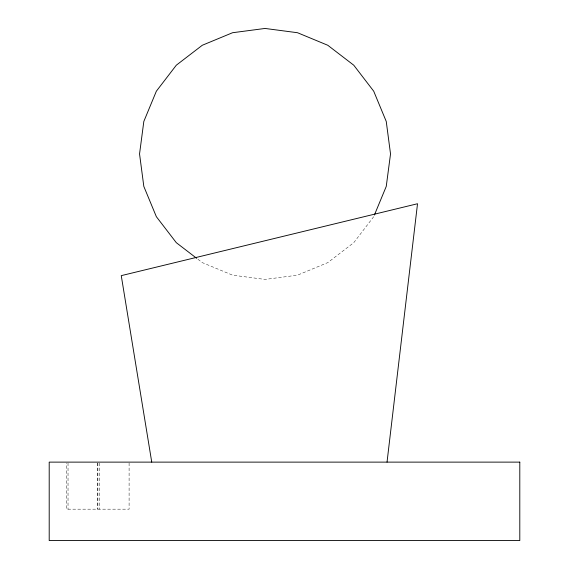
<?xml version="1.0" encoding="UTF-8"?>
<svg xmlns="http://www.w3.org/2000/svg" width="569" height="569" viewBox="0 0 569 569"><rect width="100%" height="100%" fill="white"/><g stroke="black" fill="none" stroke-linecap="round" stroke-linejoin="round"><path stroke-width="0.43" stroke-dasharray="2.85 2.13" d="M373.712 216.682L353.769 242.671L327.78 262.615L297.516 275.154L265.033 279.429L232.557 275.154L202.287 262.615L197.372 258.845M129.099 463.01L129.099 509.177L66.502 509.177L66.502 463.01M99.397 463.01L99.397 509.177M97.875 463.01L97.875 509.177M97.726 463.01L97.726 509.177M68.024 463.01L68.024 509.177"/><path stroke-width="0.85" d="M387.034 462.12L417.525 203.738L121.254 275.645L151.745 462.12M374.388 215.046L386.251 186.419L390.526 153.943L386.251 121.46L373.712 91.196L353.769 65.207L327.78 45.264L297.516 32.725L265.033 28.45L232.557 32.725L202.287 45.264L176.298 65.207L156.354 91.196L143.822 121.46L139.547 153.943L143.822 186.419L156.354 216.682L176.298 242.671L196.668 258.305M519.796 462.12L49.204 462.12L49.204 540.55L519.796 540.55L519.796 462.12"/></g></svg>
